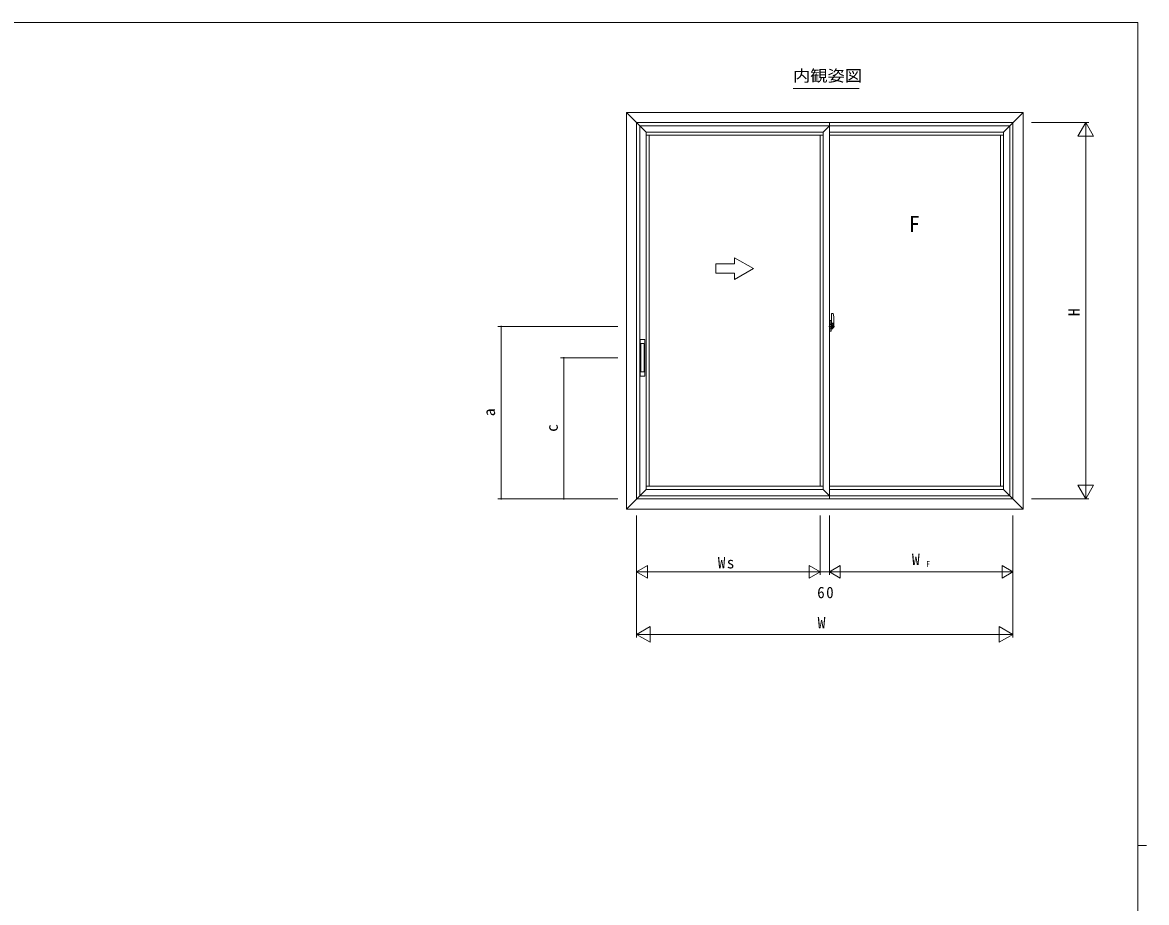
# Model space of a CAD drawing. Units: millimetres on the paper. Extents: x -420 to 373, y -297 to 267.
# Drawn here: x -3.4 to 355.1, y -16.3 to 264.4 of the extents above; entities that cross this region are included whole.
import ezdxf
from ezdxf.enums import TextEntityAlignment as Align

# ---------------------------------------------------------------- set-up
doc = ezdxf.new("R2010")
doc.units = ezdxf.units.MM
doc.linetypes.add('CHAIN2', pattern=[12, 9, -1, 1, -1])
for name, color, linetype, lineweight in [('0-1_YKK_ZWAK', 7, 'Continuous', 9), ('0-3_YKK_12', 2, 'Continuous', 9), ('0-4_YKK_D', 6, 'Continuous', 9), ('0-5_YKK_A1', 4, 'Continuous', 9)]:
    doc.layers.add(name, color=color, linetype=linetype, lineweight=lineweight)
doc.layers.add('0-2_USER1', color=3, linetype='Continuous')
doc.styles.add('ＭＳ ゴシック', font='')
doc.styles.get('ＭＳ ゴシック').set_extended_font_data('MS Gothic')

msp = doc.modelspace()

# ---------------------------------------------------------------- linework, layer by layer
at = {"layer": '0-1_YKK_ZWAK'}
for p, q in [((352.3, 264.4), (-417.7, 264.4)), ((352.3, 264.4), (352.3, -260.6)), ((352.3, 1.9), (355.1, 1.9))]:
    msp.add_line(p, q, dxfattribs=at)
at = {"layer": '0-3_YKK_12'}
msp.add_line((242.358, 243.381), (263.478, 243.381), dxfattribs=at)
at = {"layer": '0-4_YKK_D'}
for p, q in [((318.463, 232.454), (336.728, 232.454)), ((335.728, 232.454), (333.228, 228.124)), ((335.728, 232.454), (338.228, 228.124)), ((335.728, 232.454), (335.728, 223.794)), ((333.228, 228.124), (338.228, 228.124)), ((335.728, 117.454), (335.728, 227.454)), ((186.493, 167.454), (148.228, 167.454)), ((149.228, 112.454), (149.228, 167.454)), ((186.493, 157.454), (168.228, 157.454)), ((169.228, 157.454), (169.228, 112.454)), ((335.728, 112.454), (335.728, 121.114)), ((335.728, 112.454), (333.228, 116.784)), ((338.228, 116.784), (333.228, 116.784)), ((335.728, 112.454), (338.228, 116.784)), ((186.493, 112.454), (148.228, 112.454)), ((186.493, 112.454), (168.228, 112.454)), ((318.463, 112.454), (336.728, 112.454)), ((192.478, 107.169), (192.478, 88.204)), ((192.478, 107.169), (192.478, 68.204)), ((250.978, 107.169), (250.978, 88.204)), ((250.978, 107.169), (250.978, 88.204)), ((253.978, 107.169), (253.978, 88.204)), ((253.978, 107.169), (253.978, 88.204)), ((312.478, 107.169), (312.478, 88.204)), ((312.478, 107.169), (312.478, 68.204)), ((192.478, 89.204), (195.942, 91.204)), ((195.942, 87.204), (195.942, 91.204)), ((250.978, 89.204), (247.514, 91.204)), ((247.514, 91.204), (247.514, 87.204)), ((253.978, 89.204), (257.442, 91.204)), ((257.442, 87.204), (257.442, 91.204)), ((312.478, 89.204), (309.014, 91.204)), ((309.014, 91.204), (309.014, 87.204)), ((192.478, 89.204), (195.942, 87.204)), ((192.478, 89.204), (199.406, 89.204)), ((196.478, 89.204), (246.978, 89.204)), ((250.978, 89.204), (244.05, 89.204)), ((250.978, 89.204), (247.514, 87.204)), ((250.978, 89.204), (253.978, 89.204)), ((253.978, 89.204), (257.442, 87.204)), ((253.978, 89.204), (260.906, 89.204)), ((257.978, 89.204), (308.478, 89.204)), ((312.478, 89.204), (305.55, 89.204)), ((312.478, 89.204), (309.014, 87.204)), ((192.478, 69.204), (196.808, 71.704)), ((196.808, 66.704), (196.808, 71.704)), ((312.478, 69.204), (308.148, 71.704)), ((308.148, 71.704), (308.148, 66.704)), ((192.478, 69.204), (196.808, 66.704)), ((192.478, 69.204), (201.138, 69.204)), ((197.478, 69.204), (307.478, 69.204)), ((312.478, 69.204), (303.818, 69.204)), ((312.478, 69.204), (308.148, 66.704))]:
    msp.add_line(p, q, dxfattribs=at)
for centre, start, end in [((149.228, 167.454), 90, 270), ((149.228, 167.454), 270, 90), ((169.228, 157.454), 90, 270), ((169.228, 157.454), 270, 90), ((149.228, 112.454), 90, 270), ((149.228, 112.454), 270, 90), ((169.228, 112.454), 90, 270), ((169.228, 112.454), 270, 90)]:
    msp.add_arc(centre, 0.106, start, end, dxfattribs=at)
at = {"layer": '0-5_YKK_A1'}
for p, q in [((189.228, 235.704), (195.478, 229.454)), ((189.228, 109.204), (189.228, 235.704)), ((309.478, 229.454), (315.728, 235.704)), ((192.478, 112.454), (192.478, 232.454)), ((312.478, 232.454), (192.478, 232.454)), ((193.478, 113.454), (193.478, 231.454)), ((311.478, 231.454), (193.478, 231.454)), ((251.978, 229.454), (253.978, 231.454)), ((253.978, 112.454), (253.978, 232.454)), ((253.978, 229.454), (309.478, 229.454)), ((311.478, 113.454), (311.478, 231.454)), ((312.478, 112.454), (312.478, 232.454)), ((251.978, 228.454), (195.478, 228.454)), ((196.478, 116.454), (196.478, 228.454)), ((250.978, 116.454), (250.978, 228.454)), ((309.478, 228.454), (253.978, 228.454)), ((308.478, 116.454), (308.478, 228.454)), ((229.728, 185.899), (223.728, 189.363)), ((223.728, 187.399), (223.728, 189.363)), ((229.728, 185.899), (223.728, 182.435)), ((223.728, 182.435), (223.728, 184.399)), ((254.403, 169.364), (253.978, 169.379)), ((253.978, 169.379), (253.978, 165.879)), ((254.403, 169.364), (254.403, 168.379)), ((254.403, 169.334), (254.403, 168.379)), ((254.428, 169.334), (254.403, 169.334)), ((254.428, 169.359), (254.428, 168.404)), ((254.428, 169.359), (254.503, 169.359)), ((254.553, 169.309), (254.553, 168.404)), ((254.678, 171.603), (254.678, 168.344)), ((255.137, 171.613), (254.704, 171.628)), ((254.791, 168.496), (255.178, 168.496)), ((255.178, 167.437), (255.178, 168.496)), ((255.378, 169.359), (255.378, 167.142)), ((253.978, 167.767), (253.993, 167.767)), ((253.978, 167.442), (253.993, 167.442)), ((253.993, 167.989), (253.993, 166.92)), ((253.993, 167.989), (253.993, 167.983)), ((254.008, 168.003), (254.468, 167.987)), ((254.468, 166.921), (254.008, 166.905)), ((254.028, 167.029), (254.028, 166.972)), ((254.053, 167.054), (254.403, 167.054)), ((254.403, 166.947), (254.053, 166.947)), ((254.113, 168.119), (254.113, 168.049)), ((254.138, 168.144), (254.298, 168.144)), ((254.298, 168.024), (254.138, 168.024)), ((254.323, 168.119), (254.323, 168.049)), ((254.403, 168.379), (254.529, 168.375)), ((254.403, 168.379), (254.528, 168.379)), ((254.403, 166.879), (254.529, 166.884)), ((254.403, 165.924), (254.403, 166.879)), ((254.403, 166.879), (254.528, 166.879)), ((254.428, 165.924), (254.403, 165.924)), ((254.428, 168.404), (254.553, 168.404)), ((254.428, 167.029), (254.428, 166.972)), ((254.428, 165.899), (254.428, 166.854)), ((254.428, 166.854), (254.553, 166.854)), ((254.428, 165.899), (254.503, 165.899)), ((254.493, 167.963), (254.493, 166.946)), ((254.505, 167.964), (254.505, 167.295)), ((254.528, 168.379), (254.528, 168.404)), ((254.528, 166.879), (254.528, 166.854)), ((254.553, 168.037), (254.553, 168.35)), ((254.654, 168.202), (254.553, 168.204)), ((254.553, 166.909), (254.553, 167.221)), ((254.553, 167.054), (254.654, 167.056)), ((254.553, 165.949), (254.553, 166.854)), ((254.583, 167.602), (254.753, 167.602)), ((254.678, 168.384), (254.678, 167.825)), ((254.678, 168.344), (254.693, 168.344)), ((254.678, 167.825), (254.678, 168.177)), ((254.678, 167.886), (254.678, 168.121)), ((254.678, 167.928), (254.753, 167.928)), ((254.678, 167.081), (254.678, 167.602)), ((254.678, 167.602), (254.678, 166.803)), ((254.693, 168.344), (254.693, 168.047)), ((254.693, 168.047), (254.868, 168.047)), ((254.753, 168.219), (254.753, 168.269)), ((254.753, 168.047), (254.753, 167.825)), ((254.753, 167.601), (254.753, 167.602)), ((254.753, 167.601), (254.753, 166.803)), ((254.853, 167.601), (254.753, 167.601)), ((254.753, 167.527), (254.753, 167.601)), ((254.853, 167.527), (254.753, 167.527)), ((254.753, 167.481), (254.753, 167.527)), ((254.853, 167.481), (254.753, 167.481)), ((254.753, 167.288), (254.753, 167.481)), ((254.753, 167.458), (254.753, 167.188)), ((254.853, 167.288), (254.753, 167.288)), ((254.753, 167.234), (254.753, 167.288)), ((254.853, 167.234), (254.753, 167.234)), ((254.753, 167.229), (254.753, 167.234)), ((254.753, 167.229), (254.753, 167.098)), ((254.753, 167.188), (254.765, 167.188)), ((254.753, 167.098), (254.753, 167.086)), ((254.753, 167.086), (254.753, 167.034)), ((255.153, 168.424), (254.791, 168.424)), ((254.953, 166.766), (254.791, 166.766)), ((254.791, 166.691), (254.978, 166.691)), ((255.088, 166.994), (254.799, 166.994)), ((254.853, 167.602), (254.853, 167.8)), ((254.853, 167.715), (254.868, 167.715)), ((254.853, 167.601), (254.853, 167.602)), ((254.853, 167.527), (254.853, 167.601)), ((254.853, 167.481), (254.853, 167.527)), ((254.853, 167.288), (254.853, 167.481)), ((254.853, 167.234), (254.853, 167.288)), ((254.853, 167.229), (254.853, 167.234)), ((255.088, 167.14), (254.853, 167.14)), ((254.868, 168.047), (254.868, 167.229)), ((254.868, 167.264), (254.908, 167.264)), ((254.908, 167.264), (254.908, 167.229)), ((254.908, 167.257), (255.123, 167.257)), ((254.978, 166.741), (254.978, 166.691)), ((255.088, 167.188), (255.123, 167.188)), ((255.088, 167.009), (255.088, 167.14)), ((255.088, 166.994), (255.088, 167.009)), ((255.123, 167.257), (255.123, 167.085)), ((255.33, 167.092), (255.123, 167.085)), ((255.153, 167.444), (255.153, 168.424)), ((255.177, 167.387), (255.178, 167.434)), ((255.177, 167.397), (255.178, 167.434)), ((255.178, 167.434), (255.178, 167.437)), ((193.578, 163.179), (193.578, 151.729)), ((194.978, 163.279), (193.678, 163.279)), ((193.803, 161.854), (193.803, 153.054)), ((194.753, 161.954), (193.903, 161.954)), ((194.853, 161.854), (194.853, 153.054)), ((195.078, 151.729), (195.078, 163.179)), ((193.678, 151.629), (194.978, 151.629)), ((194.753, 152.954), (193.903, 152.954)), ((195.478, 115.454), (189.228, 109.204)), ((251.978, 116.454), (195.478, 116.454)), ((251.978, 115.454), (253.978, 113.454)), ((309.478, 116.454), (253.978, 116.454)), ((309.478, 115.454), (315.728, 109.204)), ((312.478, 112.454), (192.478, 112.454)), ((311.478, 113.454), (193.478, 113.454)), ((315.728, 109.204), (189.228, 109.204))]:
    msp.add_line(p, q, dxfattribs=at)
at = {"layer": '0-5_YKK_A1', "linetype": 'CHAIN2'}
msp.add_line((253.813, 167.454), (255.568, 167.454), dxfattribs=at)
at = {"layer": '0-5_YKK_A1'}
for points in [[(315.728, 109.204), (315.728, 235.704), (189.228, 235.704)], [(309.478, 229.454), (309.478, 115.454), (253.978, 115.454)], [(223.728, 187.399), (217.728, 187.399), (217.728, 184.399), (223.728, 184.399)], [(254.403, 166.879), (254.403, 165.894), (253.978, 165.879)], [(253.993, 167.989), (253.995, 167.996), (254.001, 168.002), (254.009, 168.003)], [(254.009, 166.905), (254.001, 166.907), (253.995, 166.912), (253.993, 166.92)], [(254.491, 167.971), (254.493, 167.967), (254.493, 167.963)], [(254.493, 166.946), (254.493, 166.941), (254.491, 166.937)], [(254.505, 167.964), (254.505, 167.964), (254.514, 167.965), (254.524, 167.971), (254.536, 167.983), (254.549, 168.009), (254.553, 168.037)], [(254.553, 167.221), (254.553, 167.23), (254.545, 167.259), (254.538, 167.272), (254.529, 167.283), (254.521, 167.29), (254.51, 167.294), (254.505, 167.295)], [(254.753, 167.825), (254.583, 167.825), (254.583, 167.627)], [(254.753, 167.627), (254.583, 167.627), (254.583, 167.602)], [(254.753, 168.386), (254.753, 168.047), (254.753, 167.825)], [(254.753, 167.825), (254.824, 167.818), (254.853, 167.8)], [(254.753, 167.627), (254.824, 167.619), (254.853, 167.602)], [(255.088, 167.14), (255.088, 167.229), (254.853, 167.229), (254.753, 167.229)], [(254.756, 167.019), (254.754, 167.026), (254.753, 167.034)], [(254.756, 167.019), (254.759, 167.012), (254.764, 167.007), (254.775, 166.999), (254.79, 166.994), (254.807, 166.994), (254.818, 166.996), (254.829, 166.999), (254.853, 167.009), (254.853, 167.009)], [(254.978, 166.691), (255, 166.722), (255.011, 166.738)]]:
    msp.add_lwpolyline(points, dxfattribs=at)
msp.add_lwpolyline([(251.978, 115.454), (195.478, 115.454), (195.478, 229.454), (251.978, 229.454)], close=True, dxfattribs=at)
for centre, radius, start, end in [((254.503, 169.309), 0.05, 0, 90), ((254.703, 171.603), 0.025, 88, 180), ((254.791, 168.384), 0.113, 90, 180), ((255.136, 171.563), 0.05, 9.79346, 88), ((242.128, 169.318), 13.25, 0.17856, 9.79346), ((254.053, 167.029), 0.025, 90, 180), ((254.053, 166.972), 0.025, 180, 270), ((254.138, 168.119), 0.025, 90, 180), ((254.138, 168.049), 0.025, 180, 270), ((254.298, 168.119), 0.025, 0, 90), ((254.298, 168.049), 0.025, 270, 0), ((254.403, 167.029), 0.025, 0, 90), ((254.403, 166.972), 0.025, 270, 0), ((254.468, 167.962), 0.0254, 22.09753, 91.00793), ((254.468, 166.947), 0.0256, 269.33273, 337.56177), ((254.503, 165.949), 0.05, 270, 0), ((254.528, 168.35), 0.025, 0, 88), ((254.528, 166.909), 0.025, 271.99998, 0), ((254.653, 168.177), 0.025, 0, 88.99998), ((254.653, 167.081), 0.025, 270.99997, 0), ((254.791, 166.803), 0.113, 180, 270), ((254.848, 167.235), 0.095, 183.2594, 273.08768), ((254.791, 168.386), 0.0375, 90, 180), ((254.791, 166.803), 0.0375, 180, 270), ((254.268, 167.318), 0.88, 321.17381, 347.94702), ((254.953, 166.741), 0.025, 0, 90), ((254.229, 167.298), 0.933, 323.36708, 346.8425), ((253.87, 167.376), 1.307, 330.76877, 347.14854), ((254.268, 167.318), 0.88, 347.94702, 350.0179), ((253.681, 167.404), 1.472, 350.6691, 1.57924), ((254.229, 167.298), 0.933, 346.8425, 351.37085), ((253.87, 167.376), 1.307, 347.14854, 0.46379), ((253.701, 167.435), 1.476, 349.18681, 0.08105), ((255.153, 168.449), 0.025, 270, 0), ((255.328, 167.142), 0.05, 271.99998, 0), ((193.678, 163.179), 0.1, 90, 180), ((193.903, 161.854), 0.1, 90, 180), ((194.753, 161.854), 0.1, 0, 90), ((194.978, 163.179), 0.1, 0, 90), ((193.678, 151.729), 0.1, 180, 270), ((193.903, 153.054), 0.1, 180, 270), ((194.753, 153.054), 0.1, 270, 0), ((194.978, 151.729), 0.1, 270, 0)]:
    msp.add_arc(centre, radius, start, end, dxfattribs=at)

# ---------------------------------------------------------------- texts
at = {"layer": '0-2_USER1', "style": 'ＭＳ ゴシック', "width": 1.1}
msp.add_text('内観姿図', height=3.666, dxfattribs=at).set_placement((242.358, 244.481), align=Align.BOTTOM_LEFT)
at = {"layer": '0-4_YKK_D', "color": 3, "style": 'ＭＳ ゴシック'}
for s, p in [('H', (334.928, 170.729)), ('a', (148.428, 138.81)), ('c', (168.428, 133.81))]:
    msp.add_text(s, height=3.666, rotation=90, dxfattribs=at).set_placement(p, align=Align.BOTTOM_LEFT)
for p in [(280.275, 90.204), (250.209, 70.004)]:
    msp.add_text('W', height=3.666, dxfattribs=at).set_placement(p, align=Align.BOTTOM_LEFT)
at = {"layer": '0-4_YKK_D', "color": 4, "style": 'ＭＳ ゴシック'}
msp.add_text('F', height=1.833, dxfattribs=at).set_placement((284.812, 90.204), align=Align.BOTTOM_LEFT)
at = {"layer": '0-4_YKK_D', "color": 3, "char_height": 3.666, "attachment_point": 7, "style": 'ＭＳ ゴシック'}
for s, insert in [('\\T1.21;\\W0.95;Ws', (218.391, 90.204)), ('\\T1.21;\\W0.95;60', (250.078, 80.704))]:
    msp.add_mtext(s, dxfattribs=dict(at, insert=insert))
at = {"layer": '0-5_YKK_A1', "color": 2, "style": 'ＭＳ ゴシック'}
msp.add_text('F', height=5.132, dxfattribs=at).set_placement((279.315, 196.013), align=Align.BOTTOM_LEFT)

doc.saveas('drawing.dxf')
